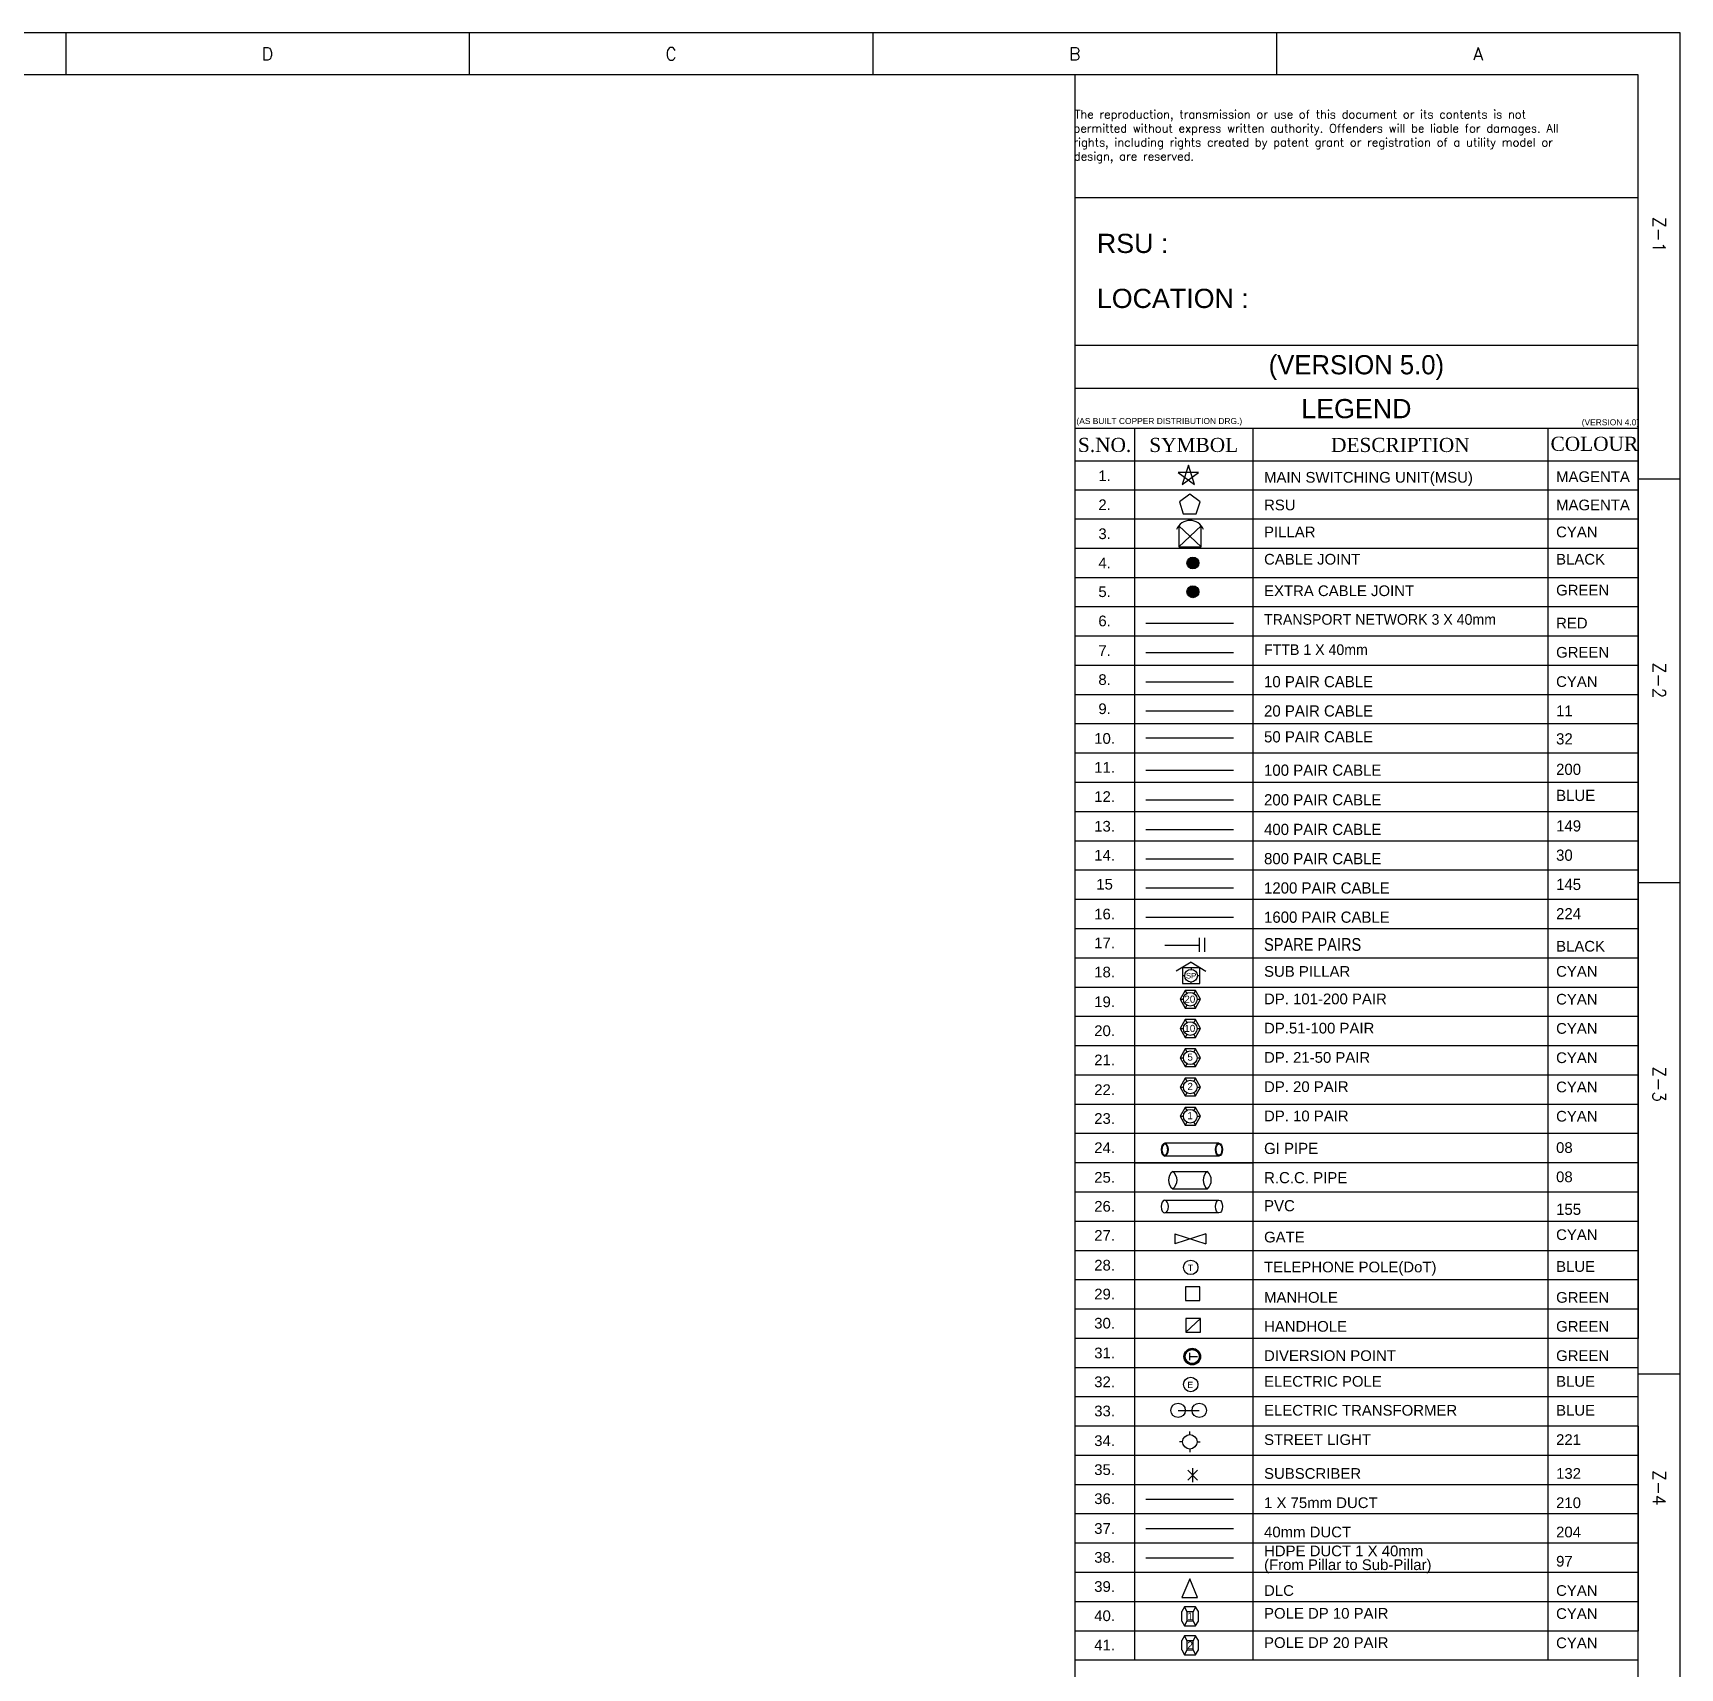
# Model space of a CAD drawing. Header units: inches. Extents: x 26 to 5868, y 25 to 4425.
# Drawn here: x 2926 to 5868, y 1505 to 4425 of the extents above; entities that cross this region are included whole.
import ezdxf
from ezdxf.enums import TextEntityAlignment as Align

# ---------------------------------------------------------------- set-up
doc = ezdxf.new("R2010")
doc.units = ezdxf.units.IN
doc.header["$MEASUREMENT"] = 0
doc.linetypes.add('AUSGEZOGEN', pattern=[2, 1, 1])
doc.layers.add('LEGEND', color=7, linetype='Continuous')
doc.styles.add('ar', font='swiss.ttf')
doc.styles.add('book', font='BKANT.TTF', dxfattribs={"height": 5})
doc.styles.add('LEGEND', font='ANTQUAB.TTF', dxfattribs={"height": 10})
doc.styles.add('ROMANTIC', font='romantic.ttf')
doc.styles.get("Standard").update_dxf_attribs({"font": 'arial.ttf'})
doc.styles.add('STYLE1', font='romans.shx')
doc.styles.add('technic', font='technic_.ttf')

# ---------------------------------------------------------------- blocks, each defined once
blk = doc.blocks.new('2022_Feb')
at = {"layer": 'LEGEND', "linetype": 'Continuous'}
h = blk.add_hatch(color=256, dxfattribs=at)
edge = h.paths.add_edge_path()
edge.add_arc((4985.8, 3478.6), 10.6, 0, 360)
h = blk.add_hatch(color=3, dxfattribs=at)
edge = h.paths.add_edge_path()
edge.add_arc((4985.8, 3427.2), 10.6, 0, 360)
at = {"layer": 'LEGEND'}
h = blk.add_hatch(color=3, dxfattribs=at)
h.paths.add_polyline_path([(4999.4, 2061.6, 1), (4969.8, 2061.6, 1)])
h.paths.add_polyline_path([(4997.1, 2061.6, -1), (4972.1, 2061.6, -1)], flags=16)
at = {"layer": 'LEGEND', "color": 7}
for p, q in [((5855.9, 4425.1), (14, 4425.1)), ((4414.2, 4425.1), (4414.2, 4350.1)), ((5135.1, 4425.1), (5135.1, 4350.1)), ((5855.9, 24.9), (5855.9, 4425.1)), ((5780.9, 4350.1), (89, 4350.1)), ((4774.7, 4350.1), (4774.7, 3790.2)), ((5780.9, 99.9), (5780.9, 4350.1)), ((5780.9, 4130.6), (4774.7, 4130.6)), ((5780.9, 3866.7), (4774.7, 3866.7)), ((5780.9, 3629.2), (5855.9, 3629.2)), ((5780.9, 2908.4), (5855.9, 2908.4)), ((5780.9, 2030.8), (5855.9, 2030.8))]:
    blk.add_line(p, q, dxfattribs=at)
at = {"layer": 'LEGEND', "linetype": 'Continuous', "ltscale": 5e-05}
for p, q in [((4774.7, 3790.2), (4774.7, 2459.7)), ((5780.9, 3790.2), (4774.7, 3790.2)), ((4774.7, 2459.7), (4774.7, 2407.4)), ((4774.7, 2459.7), (4774.7, 2407.4)), ((4774.7, 2407.4), (4774.7, 2198.4)), ((4774.7, 2407.4), (4774.7, 2198.4)), ((4774.7, 2198.5), (4774.7, 2198.4)), ((4774.7, 2198.4), (4774.7, 1780.5)), ((4774.7, 2146.2), (4774.7, 1885)), ((4774.7, 1780.5), (4774.7, 1571.5)), ((4774.7, 1571.5), (4774.7, 694.8))]:
    blk.add_line(p, q, dxfattribs=at)
at = {"layer": 'LEGEND', "linetype": 'AUSGEZOGEN'}
blk.add_line((5780.9, 3790.2), (4774.7, 3790.2), dxfattribs=at)
at = {"layer": 'LEGEND'}
for p, q in [((5780.9, 3790.2), (5780.9, 2459.7)), ((5780.9, 3718.5), (4774.7, 3718.5)), ((4881.5, 3718.5), (4881.5, 2407.4)), ((5093.1, 3718.5), (5093.1, 1519.2)), ((5619.5, 3718.5), (5619.5, 1519.2)), ((5780.9, 3660.2), (4774.7, 3660.2)), ((5780.9, 3608.6), (4774.7, 3608.6)), ((5780.9, 3556.9), (4774.7, 3556.9)), ((5780.9, 3504.7), (4774.7, 3504.7)), ((5780.9, 3452.4), (4774.7, 3452.4)), ((5780.9, 3400.2), (4774.7, 3400.2)), ((5780.9, 3347.9), (4774.7, 3347.9)), ((5780.9, 3295.7), (4774.7, 3295.7)), ((5780.9, 3243.4), (4774.7, 3243.4)), ((5780.9, 3191.2), (4774.7, 3191.2)), ((5780.9, 3138.9), (4774.7, 3138.9)), ((5780.9, 3086.7), (4774.7, 3086.7)), ((5780.9, 3034.4), (4774.7, 3034.4)), ((5780.9, 2982.2), (4774.7, 2982.2)), ((5780.9, 2929.9), (4774.7, 2929.9)), ((5780.9, 2877.7), (4774.7, 2877.7)), ((5780.9, 2825.4), (4774.7, 2825.4)), ((5780.9, 2825.4), (4774.7, 2825.4)), ((5780.9, 2773.2), (4774.7, 2773.2)), ((5780.9, 2720.9), (4774.7, 2720.9)), ((5780.9, 2668.7), (4774.7, 2668.7)), ((5780.9, 2616.4), (4774.7, 2616.4)), ((5780.9, 2564.2), (4774.7, 2564.2)), ((5780.9, 2511.9), (4774.7, 2511.9)), ((5780.9, 2459.7), (4774.7, 2459.7)), ((4881.5, 2459.7), (4774.7, 2459.7)), ((5780.9, 2459.7), (4881.5, 2459.7)), ((5032.4, 2442.6), (4935.6, 2442.6)), ((5780.9, 2459.7), (5780.9, 2094)), ((5032.4, 2419.7), (4935.6, 2419.7)), ((5780.9, 2407.4), (4774.7, 2407.4)), ((4881.5, 2407.4), (4881.5, 2198.4)), ((4881.5, 2407.4), (5093.1, 2407.4)), ((5780.9, 2355.2), (4774.7, 2355.2)), ((4935.6, 2340.9), (5032.4, 2340.9)), ((5780.9, 2302.9), (4774.7, 2302.9)), ((5032.4, 2318.1), (4935.6, 2318.1)), ((5780.9, 2250.7), (4774.7, 2250.7)), ((5780.9, 2198.4), (4774.7, 2198.4)), ((5780.9, 2198.4), (4774.7, 2198.4)), ((4881.5, 2198.4), (4881.5, 1937.2)), ((5780.9, 2146.2), (4774.7, 2146.2)), ((5780.9, 2094), (4774.7, 2094)), ((5780.9, 2041.7), (4774.7, 2041.7)), ((5780.9, 1989.5), (4774.7, 1989.5)), ((5780.9, 1937.2), (4774.7, 1937.2)), ((5780.9, 1937.2), (4774.7, 1937.2)), ((4881.5, 1937.2), (4881.5, 1519.2)), ((5780.9, 1937.2), (5780.9, 1571.5)), ((5780.9, 1885), (4774.7, 1885)), ((5780.9, 1832.7), (4774.7, 1832.7)), ((5780.9, 1780.5), (4774.7, 1780.5)), ((5780.9, 1728.2), (4774.7, 1728.2)), ((5780.9, 1728.2), (4774.7, 1728.2)), ((5780.9, 1676), (4774.7, 1676)), ((5780.9, 1623.7), (4774.7, 1623.7)), ((5780.9, 1571.5), (4774.7, 1571.5)), ((5780.9, 1519.2), (4774.7, 1519.2))]:
    blk.add_line(p, q, dxfattribs=at)
at = {"layer": 'LEGEND', "color": 6}
for p, q in [((4977.7, 3653.1), (4966.6, 3619)), ((4988.8, 3619), (4977.7, 3653.1)), ((4995.7, 3640.1), (4959.7, 3640.1)), ((4959.7, 3640.1), (4988.8, 3619)), ((4966.6, 3619), (4995.7, 3640.1))]:
    blk.add_line(p, q, dxfattribs=at)
at = {"layer": 'LEGEND', "color": 6, "ltscale": 8}
for p, q in [((4980.1, 3601.5), (4961.6, 3588.1)), ((4998.5, 3588.1), (4980.1, 3601.5)), ((4961.6, 3588.1), (4968.7, 3566.4)), ((4968.7, 3566.4), (4991.5, 3566.4)), ((4991.5, 3566.4), (4998.5, 3588.1))]:
    blk.add_line(p, q, dxfattribs=at)
at = {"layer": 'LEGEND', "color": 4}
for p, q in [((5000.4, 3545.2), (4960.6, 3507.7)), ((4960.6, 3545.2), (5000.4, 3507.7)), ((4960.6, 3545.2), (4960.6, 3507.7)), ((5000.4, 3507.7), (5000.4, 3545.2)), ((4960.6, 3507.7), (5000.4, 3507.7)), ((4972, 2715.4), (4975, 2710.2)), ((4982.6, 2727.9), (4982.6, 2730.4)), ((4990.2, 2715.4), (4987.2, 2710.2)), ((4962.9, 2699.7), (4968.9, 2699.7)), ((4975, 2689.1), (4972, 2683.9)), ((4987.2, 2689.1), (4990.2, 2683.9)), ((4993.3, 2699.7), (4999.3, 2699.7)), ((4972, 2663.2), (4962.9, 2647.4)), ((4990.2, 2663.2), (4972, 2663.2)), ((4972, 2663.2), (4975, 2658)), ((4990.2, 2663.2), (4987.2, 2658)), ((4999.3, 2647.4), (4990.2, 2663.2)), ((4962.9, 2647.4), (4972, 2631.6)), ((4962.9, 2647.4), (4968.9, 2647.4)), ((4975, 2636.9), (4972, 2631.6)), ((4972, 2631.6), (4990.2, 2631.6)), ((4987.2, 2636.9), (4990.2, 2631.6)), ((4990.2, 2631.6), (4999.3, 2647.4)), ((4993.3, 2647.4), (4999.3, 2647.4)), ((4972, 2610.9), (4962.9, 2595.2)), ((4962.9, 2595.2), (4968.9, 2595.2)), ((4962.9, 2595.2), (4972, 2579.4)), ((4990.2, 2610.9), (4972, 2610.9)), ((4972, 2610.9), (4975, 2605.7)), ((4990.2, 2610.9), (4987.2, 2605.7)), ((4999.3, 2595.2), (4990.2, 2610.9)), ((4990.2, 2579.4), (4999.3, 2595.2)), ((4993.3, 2595.2), (4999.3, 2595.2)), ((4975, 2584.6), (4972, 2579.4)), ((4972, 2579.4), (4990.2, 2579.4)), ((4987.2, 2584.6), (4990.2, 2579.4)), ((4962.9, 2542.9), (4968.9, 2542.9)), ((4972, 2558.7), (4975, 2553.5)), ((4975, 2532.4), (4972, 2527.1)), ((4990.2, 2558.7), (4987.2, 2553.5)), ((4987.2, 2532.4), (4990.2, 2527.1)), ((4993.3, 2542.9), (4999.3, 2542.9)), ((4972, 2506.4), (4975, 2501.2)), ((4990.2, 2506.4), (4987.2, 2501.2)), ((4962.9, 2490.7), (4968.9, 2490.7)), ((4975, 2480.1), (4972, 2474.9)), ((4987.2, 2480.1), (4990.2, 2474.9)), ((4993.3, 2490.7), (4999.3, 2490.7)), ((4966.1, 1589.3), (4966.1, 1606.4)), ((4971, 1614.9), (4975.2, 1605.8)), ((4975.2, 1589.9), (4971, 1580.8)), ((4990.7, 1614.9), (4986.5, 1605.8)), ((4986.5, 1589.9), (4990.7, 1580.8)), ((4995.6, 1589.3), (4995.6, 1606.4)), ((4971, 1563.2), (4975.2, 1554.1)), ((4990.7, 1563.2), (4986.5, 1554.1)), ((4966.1, 1537.7), (4966.1, 1554.7)), ((4975.2, 1538.2), (4971, 1529.1)), ((4986.5, 1538.2), (4990.7, 1529.1)), ((4995.6, 1537.7), (4995.6, 1554.7))]:
    blk.add_line(p, q, dxfattribs=at)
at = {"layer": 'LEGEND', "color": 1, "linetype": 'Continuous'}
blk.add_line((4901.9, 3371.2), (5058.6, 3371.2), dxfattribs=at)
at = {"layer": 'LEGEND', "color": 3, "linetype": 'Continuous'}
for p, q in [((4901.9, 3318.9), (5058.6, 3318.9)), ((4998.2, 2186), (4972.3, 2186)), ((4972.3, 2186), (4972.3, 2161.9)), ((4998.2, 2161.9), (4998.2, 2186)), ((4972.3, 2161.9), (4998.2, 2161.9)), ((4999.3, 2129.3), (4973.4, 2129.3)), ((4973.4, 2129.3), (4973.4, 2105.3)), ((4999.3, 2105.3), (4999.3, 2129.3)), ((4973.4, 2105.3), (4999.3, 2105.3))]:
    blk.add_line(p, q, dxfattribs=at)
at = {"layer": 'LEGEND', "color": 4, "linetype": 'Continuous'}
for p, q in [((4901.9, 3266.7), (5058.6, 3266.7)), ((4982.6, 2765.9), (4956, 2749.5)), ((4982.6, 2765.9), (5009.2, 2749.5)), ((4997.9, 2755.5), (4967.3, 2755.5)), ((4967.3, 2755.5), (4967.3, 2727.9)), ((4971.3, 2741.7), (4967.3, 2741.7)), ((4982.6, 2755.5), (4982.6, 2753)), ((4997.9, 2741.7), (4993.9, 2741.7)), ((4997.9, 2727.9), (4997.9, 2755.5)), ((4967.3, 2727.9), (4997.9, 2727.9))]:
    blk.add_line(p, q, dxfattribs=at)
at = {"layer": 'LEGEND', "color": 11, "linetype": 'Continuous'}
blk.add_line((4901.9, 3214.4), (5058.6, 3214.4), dxfattribs=at)
at = {"layer": 'LEGEND', "color": 32, "linetype": 'Continuous'}
blk.add_line((4901.9, 3166.3), (5058.6, 3166.3), dxfattribs=at)
at = {"layer": 'LEGEND', "color": 200, "linetype": 'Continuous'}
blk.add_line((4901.9, 3108.6), (5058.6, 3108.6), dxfattribs=at)
at = {"layer": 'LEGEND', "color": 5, "linetype": 'Continuous'}
blk.add_line((4901.9, 3055.8), (5058.6, 3055.8), dxfattribs=at)
at = {"layer": 'LEGEND', "color": 149, "linetype": 'Continuous'}
blk.add_line((4901.9, 3002.9), (5058.6, 3002.9), dxfattribs=at)
blk.add_line((4901.9, 3002.9), (5058.6, 3002.9), dxfattribs=at)
at = {"layer": 'LEGEND', "color": 30, "linetype": 'Continuous'}
blk.add_line((4901.9, 2950.6), (5058.6, 2950.6), dxfattribs=at)
at = {"layer": 'LEGEND', "color": 145, "linetype": 'Continuous'}
blk.add_line((4901.9, 2898.4), (5058.6, 2898.4), dxfattribs=at)
at = {"layer": 'LEGEND', "color": 224, "linetype": 'Continuous'}
blk.add_line((4901.9, 2846.1), (5058.6, 2846.1), dxfattribs=at)
at = {"layer": 'LEGEND', "color": 7, "lineweight": 30}
blk.add_line((4935.6, 2796.2), (4996.7, 2796.2), dxfattribs=at)
at = {"layer": 'LEGEND', "color": 7, "linetype": 'Continuous'}
for p, q in [((4996.8, 2809.4), (4996.8, 2784.3)), ((5006.3, 2809.4), (5006.3, 2784.3))]:
    blk.add_line(p, q, dxfattribs=at)
at = {"layer": 'LEGEND', "color": 8}
for p, q in [((4949.8, 2391.9), (5011.9, 2391.9)), ((4949.8, 2361.3), (5011.9, 2361.3))]:
    blk.add_line(p, q, dxfattribs=at)
at = {"layer": 'LEGEND', "color": 4, "linetype": 'Continuous', "ltscale": 5e-05}
for p, q in [((4953.7, 2280.9), (5009.2, 2263.2)), ((5009.2, 2280.9), (4953.7, 2263.2)), ((4953.7, 2280.9), (4953.7, 2263.2)), ((5009.2, 2280.9), (5009.2, 2263.2))]:
    blk.add_line(p, q, dxfattribs=at)
at = {"layer": 'LEGEND', "color": 3, "linetype": 'Continuous', "ltscale": 8}
for p, q in [((4999.3, 2129.3), (4973.4, 2105.3)), ((4979.9, 2068.1), (4979.9, 2055.1)), ((4979.9, 2061.6), (4994.3, 2061.6))]:
    blk.add_line(p, q, dxfattribs=at)
at = {"layer": 'LEGEND', "color": 5, "ltscale": 8}
blk.add_line((4959.3, 1965.6), (4997.2, 1965.6), dxfattribs=at)
at = {"layer": 'LEGEND', "color": 221, "ltscale": 8}
for p, q in [((4980.3, 1922.2), (4980.3, 1928)), ((4967.5, 1909.4), (4961.7, 1909.4)), ((4980.3, 1896.5), (4980.3, 1890.7)), ((4993.2, 1909.4), (4999, 1909.4))]:
    blk.add_line(p, q, dxfattribs=at)
at = {"layer": 'LEGEND', "color": 132}
for p, q in [((4976.7, 1858.6), (4994.1, 1841.2)), ((4976.7, 1841.2), (4994.1, 1858.6)), ((4985.4, 1837.6), (4985.4, 1862.2))]:
    blk.add_line(p, q, dxfattribs=at)
at = {"layer": 'LEGEND', "color": 210, "linetype": 'Continuous'}
blk.add_line((4901.9, 1806.8), (5058.6, 1806.8), dxfattribs=at)
at = {"layer": 'LEGEND', "color": 204, "linetype": 'Continuous'}
blk.add_line((4901.9, 1754.6), (5058.6, 1754.6), dxfattribs=at)
at = {"layer": 'LEGEND', "color": 97, "linetype": 'Continuous'}
blk.add_line((4901.9, 1702.3), (5058.6, 1702.3), dxfattribs=at)
at = {"layer": 'LEGEND', "color": 4, "ltscale": 8}
for p, q in [((4980.2, 1664.6), (4965.8, 1631.1)), ((4994.3, 1631.1), (4980.2, 1664.6)), ((4965.8, 1631.1), (4994.3, 1631.1))]:
    blk.add_line(p, q, dxfattribs=at)
at = {"layer": 'LEGEND', "color": 7, "flags": 128}
for points in [[(2972.5, 4425.1), (2972.5, 4350.1)], [(3693.4, 4425.1), (3693.4, 4350.1)]]:
    blk.add_lwpolyline(points, dxfattribs=at)
at = {"layer": 'LEGEND', "color": 4}
for points in [[(4972, 2715.4), (4962.9, 2699.7), (4972, 2683.9), (4990.2, 2683.9), (4999.3, 2699.7), (4990.2, 2715.4)], [(4972, 2558.7), (4962.9, 2542.9), (4972, 2527.1), (4990.2, 2527.1), (4999.3, 2542.9), (4990.2, 2558.7)], [(4972, 2506.4), (4962.9, 2490.7), (4972, 2474.9), (4990.2, 2474.9), (4999.3, 2490.7), (4990.2, 2506.4)]]:
    blk.add_lwpolyline(points, close=True, dxfattribs=at)
for points in [[(4995.6, 1606.4), (4990.7, 1614.9), (4971, 1614.9), (4966.1, 1606.4)], [(4966.1, 1589.3), (4971, 1580.8), (4990.7, 1580.8), (4995.6, 1589.3)], [(4975.2, 1605.8), (4975.2, 1589.9), (4986.5, 1589.9), (4986.5, 1605.8)], [(4986.5, 1605.8), (4975.2, 1605.8)], [(4995.6, 1554.7), (4990.7, 1563.2), (4971, 1563.2), (4966.1, 1554.7)], [(4966.1, 1537.7), (4971, 1529.1), (4990.7, 1529.1), (4995.6, 1537.7)], [(4975.2, 1554.1), (4975.2, 1538.2), (4986.5, 1538.2), (4986.5, 1554.1)], [(4986.5, 1554.1), (4975.2, 1554.1)]]:
    blk.add_lwpolyline(points, dxfattribs=at)
at = {"layer": 'LEGEND', "linetype": 'Continuous'}
blk.add_circle((4985.8, 3478.6), 10.6, dxfattribs=at)
at = {"layer": 'LEGEND', "color": 3, "linetype": 'Continuous'}
blk.add_circle((4985.8, 3427.2), 10.6, dxfattribs=at)
at = {"layer": 'LEGEND', "color": 4}
for centre, radius in [((4982.6, 2741.7), 11.3), ((4981.1, 2699.7), 12.2), ((4981.1, 2647.4), 12.2), ((4981.1, 2595.2), 12.2), ((4981.1, 2542.9), 12.2), ((4981.1, 2490.7), 12.2)]:
    blk.add_circle(centre, radius, dxfattribs=at)
at = {"layer": 'LEGEND', "color": 5, "ltscale": 8}
for centre in [(4981.9, 2220.8), (4981.9, 2011.8), (4959.3, 1965.6), (4997.2, 1965.6)]:
    blk.add_circle(centre, 12.9, dxfattribs=at)
at = {"layer": 'LEGEND', "color": 3}
for radius in [14.8, 12.5]:
    blk.add_circle((4984.6, 2061.6), radius, dxfattribs=at)
at = {"layer": 'LEGEND', "color": 221, "ltscale": 8}
blk.add_circle((4980.3, 1909.4), 12.9, dxfattribs=at)
at = {"layer": 'LEGEND', "color": 4}
blk.add_arc((4980.6, 3528.9), 25.8, 21.587, 157.8145, dxfattribs=at)
at = {"layer": 'LEGEND', "color": 8}
for centre, radius, start, end in [((4961.2, 2376.6), 19.1, 126.489, 233.511), ((4938.3, 2376.6), 19.2, 306.9442, 53.0558), ((5023.2, 2376.6), 19.1, 126.489, 233.511), ((4998.1, 2376.6), 20.6, 312.0336, 47.9664)]:
    blk.add_arc(centre, radius, start, end, dxfattribs=at)
at = {"layer": 'LEGEND', "extrusion": (0, 0, -1)}
for centre in [(4935.6, 2431.1), (4935.6, 2329.5)]:
    blk.add_ellipse(centre, major_axis=(0, 11.4), ratio=0.563155, dxfattribs=at)
at = {"layer": 'LEGEND'}
for centre in [(5032.4, 2431.1), (5032.4, 2329.5)]:
    blk.add_ellipse(centre, major_axis=(0, 11.4), ratio=0.563155, dxfattribs=at)
for points in [[(4935.6, 2441.2), (4936.2, 2441.2), (4936.8, 2441), (4938, 2440.1), (4938.6, 2439.3), (4939.7, 2437.3), (4940.1, 2436.1), (4940.9, 2432.3), (4940.9, 2429.6), (4939.9, 2425.2), (4939.1, 2423.6), (4937.5, 2421.7), (4936.8, 2421.3), (4935.5, 2421), (4934.9, 2421.1), (4933.5, 2422), (4932.8, 2422.8), (4931.6, 2425), (4931.1, 2426.4), (4930.4, 2430.4), (4930.5, 2433.2), (4931.5, 2437.3), (4932.3, 2438.9), (4933.9, 2440.7), (4934.6, 2441.1), (4935.4, 2441.2), (4935.5, 2441.2), (4935.6, 2441.2)], [(5032.4, 2441.2), (5031.8, 2441.2), (5031.2, 2441), (5030, 2440.1), (5029.4, 2439.3), (5028.3, 2437.3), (5027.9, 2436.1), (5027.1, 2432.3), (5027.2, 2429.6), (5028.1, 2425.2), (5028.9, 2423.6), (5030.5, 2421.7), (5031.2, 2421.3), (5032.5, 2421), (5033.1, 2421.1), (5034.5, 2422), (5035.2, 2422.8), (5036.5, 2425), (5036.9, 2426.4), (5037.6, 2430.4), (5037.5, 2433.2), (5036.5, 2437.3), (5035.7, 2438.9), (5034.1, 2440.7), (5033.4, 2441.1), (5032.7, 2441.2), (5032.5, 2441.2), (5032.4, 2441.2)]]:
    blk.add_open_spline(points, degree=3, knots=[0, 0, 0, 0, 0.410223, 0.410223, 0.820447, 0.820447, 1.23067, 1.23067, 1.950779, 1.950779, 2.550594, 2.550594, 3.016392, 3.016392, 3.48219, 3.48219, 3.947988, 3.947988, 4.413786, 4.413786, 5.130311, 5.130311, 5.719998, 5.719998, 6.181703, 6.181703, 6.283185, 6.283185, 6.283185, 6.283185], dxfattribs=at)
at = {"layer": 'LEGEND', "color": 7, "style": 'STYLE1'}
for s, p in [('D', (3332.9, 4387.6)), ('C', (4053.8, 4387.6)), ('B', (4774.7, 4387.6)), ('A', (5495.5, 4387.6))]:
    blk.add_text(s, height=22.5, dxfattribs=at).set_placement(p, align=Align.MIDDLE)
for s, p in [('The reproduction, transmission or use of this document or its contents is not ', (4774.6, 4272.4)), ('permitted without express written authority. Offenders will be liable for damages. All ', (4772.5, 4247.4)), ('rights, including rights created by patent grant or registration of a utility model or ', (4772.5, 4222.4)), ('design, are reserved.', (4773.2, 4197.4))]:
    blk.add_text(s, height=15, dxfattribs=at).set_placement(p)
for s, p in [('Z-1', (5818.4, 4064.7)), ('Z-2', (5818.4, 3268.8)), ('Z-3', (5818.4, 2547.9)), ('Z-4', (5818.4, 1827.1))]:
    blk.add_text(s, height=22.5, rotation=270, dxfattribs=at).set_placement(p, align=Align.MIDDLE)
at = {"layer": 'LEGEND', "style": 'ar'}
for s, height, p in [('RSU :', 34.27, (4814.3, 4049.3)), ('LOCATION : ', 34.274, (4814.3, 3951.1))]:
    blk.add_text(s, height=height, dxfattribs=at).set_placement(p, align=Align.MIDDLE_LEFT)
at = {"layer": 'LEGEND'}
for s, height, style, p in [('(VERSION 5.0)', 34.274, 'LEGEND', (5277.8, 3828.4)), ('LEGEND', 34.27, 'ar', (5277.8, 3754.3))]:
    blk.add_text(s, height=height, dxfattribs=dict(at, style=style)).set_placement(p, align=Align.MIDDLE)
at = {"layer": 'LEGEND', "color": 0, "ltscale": 8, "style": 'ar'}
for s, p in [('(AS BUILT COPPER DISTRIBUTION DRG.)', (4777.8, 3726.8)), ('(VERSION 4.0)', (5680.3, 3724.5))]:
    blk.add_text(s, height=10.744, dxfattribs=at).set_placement(p)
at = {"layer": 'LEGEND', "ltscale": 8}
for s, height, style, p in [('S.NO.', 25.2, 'ROMANTIC', (4828.1, 3689.4)), ('SYMBOL', 25.2, 'ROMANTIC', (4987.3, 3689.4)), ('DESCRIPTION', 25.205, 'ROMANTIC', (5356.3, 3689.4)), ('1.', 19.08, 'ar', (4828.1, 3634.4)), ('2.', 19.08, 'ar', (4828.1, 3582.7)), ('3.', 19.08, 'ar', (4828.1, 3530.8)), ('4.', 19.08, 'ar', (4828.1, 3478.8)), ('5.', 19.08, 'ar', (4828.1, 3427.2)), ('6.', 19.08, 'ar', (4828.1, 3375.2)), ('7.', 19.08, 'ar', (4828.1, 3322.1)), ('8.', 19.08, 'ar', (4828.1, 3270.4)), ('9.', 19.08, 'ar', (4828.1, 3218.4)), ('10.', 19.08, 'ar', (4828.1, 3165.3)), ('11.', 19.08, 'ar', (4828.1, 3113.7)), ('12.', 19.08, 'ar', (4828.1, 3061.7)), ('13.', 19.08, 'ar', (4828.1, 3008.6)), ('14.', 19.08, 'ar', (4828.1, 2956.9)), ('15', 19.08, 'ar', (4828.1, 2904.9)), ('16.', 19.08, 'ar', (4828.1, 2851.8)), ('17.', 19.08, 'ar', (4828.1, 2800.2)), ('18.', 19.08, 'ar', (4828.1, 2748.2)), ('19.', 19.08, 'ar', (4828.1, 2695.1)), ('20.', 19.08, 'ar', (4828.1, 2643.4)), ('21.', 19.08, 'ar', (4828.1, 2591.4)), ('22.', 19.08, 'ar', (4828.1, 2538.3)), ('23.', 19.08, 'ar', (4828.1, 2486.7)), ('24.', 19.08, 'ar', (4828.1, 2434.7)), ('25.', 19.08, 'ar', (4828.1, 2381.6)), ('26.', 19.08, 'ar', (4828.1, 2329.9)), ('27.', 19.08, 'ar', (4828.1, 2278)), ('28.', 19.08, 'ar', (4828.1, 2224.8)), ('29.', 19.08, 'ar', (4828.1, 2173.2)), ('30.', 19.08, 'ar', (4828.1, 2121.2)), ('31.', 19.08, 'ar', (4828.1, 2068.1)), ('32.', 19.08, 'ar', (4828.1, 2016.5)), ('33.', 19.08, 'ar', (4828.1, 1964.5)), ('34.', 19.08, 'ar', (4828.1, 1911.4)), ('35.', 19.08, 'ar', (4828.1, 1859.7)), ('36.', 19.08, 'ar', (4828.1, 1807.8)), ('37.', 19.08, 'ar', (4828.1, 1754.6)), ('38.', 19.08, 'ar', (4828.1, 1703)), ('39.', 19.08, 'ar', (4828.1, 1651)), ('40.', 19.08, 'ar', (4828.1, 1598.8)), ('41.', 19.08, 'ar', (4828.1, 1546.5))]:
    blk.add_text(s, height=height, dxfattribs=dict(at, style=style)).set_placement(p, align=Align.MIDDLE)
at = {"layer": 'LEGEND', "ltscale": 8, "style": 'ROMANTIC'}
blk.add_text('COLOUR', height=25.2, dxfattribs=at).set_placement((5624.6, 3678.9))
at = {"layer": 'LEGEND', "color": 6, "ltscale": 8, "style": 'ar'}
for s, height, p in [('MAIN SWITCHING UNIT(MSU)', 19.076, (5112.9, 3622.1)), ('MAGENTA', 19.08, (5634.5, 3623.2)), ('RSU', 19.08, (5112.9, 3572.7)), ('MAGENTA', 19.08, (5634.5, 3572.7))]:
    blk.add_text(s, height=height, dxfattribs=at).set_placement(p)
at = {"layer": 'LEGEND', "color": 4, "style": 'ar'}
for s, p in [('PILLAR', (5112.9, 3524.5)), ('CYAN', (5634.5, 3524.5))]:
    blk.add_text(s, height=19.08, dxfattribs=at).set_placement(p)
at = {"layer": 'LEGEND', "style": 'ar'}
for s, height, p in [('CABLE JOINT', 19.076, (5112.9, 3475.8)), ('BLACK', 19.08, (5634.5, 3475.8))]:
    blk.add_text(s, height=height, dxfattribs=at).set_placement(p)
at = {"layer": 'LEGEND', "color": 3, "linetype": 'Continuous'}
for s, height, style, p in [('EXTRA CABLE JOINT', 19.076, 'ar', (5112.9, 3419.5)), ('GREEN', 19.08, 'ar', (5634.5, 3420.6)), ('FTTB 1 X 40mm', 18.9, 'book', (5112.9, 3314.4)), ('GREEN', 19.08, 'ar', (5634.5, 3309.6))]:
    blk.add_text(s, height=height, dxfattribs=dict(at, style=style)).set_placement(p)
at = {"layer": 'LEGEND', "color": 1, "linetype": 'Continuous'}
for s, height, style, p in [('TRANSPORT NETWORK 3 X 40mm', 18.9, 'book', (5112.9, 3368.4)), ('RED', 19.08, 'ar', (5634.5, 3361.8))]:
    blk.add_text(s, height=height, dxfattribs=dict(at, style=style)).set_placement(p)
at = {"layer": 'LEGEND', "color": 4, "linetype": 'Continuous'}
for s, height, style, p in [('10 PAIR CABLE', 20.004, 'book', (5112.9, 3256.7)), ('CYAN', 19.08, 'ar', (5634.5, 3257.3)), ('SUB PILLAR ', 19.076, 'ar', (5112.9, 2739.8)), ('CYAN', 19.08, 'ar', (5634.5, 2739.8)), ('DP. 101-200 PAIR', 19.076, 'ar', (5112.9, 2690.7)), ('CYAN', 19.08, 'ar', (5634.5, 2690.2)), ('DP.51-100 PAIR', 19.076, 'ar', (5112.9, 2638.5)), ('CYAN', 19.08, 'ar', (5634.5, 2638)), ('DP. 21-50 PAIR', 19.076, 'ar', (5112.9, 2586.2)), ('CYAN', 19.08, 'ar', (5634.5, 2585.7)), ('DP. 20 PAIR', 19.076, 'ar', (5112.9, 2534)), ('CYAN', 19.08, 'ar', (5634.5, 2533.5)), ('DP. 10 PAIR', 19.076, 'ar', (5112.9, 2481.7)), ('CYAN', 19.08, 'ar', (5634.5, 2481.2)), ('GATE', 19.08, 'ar', (5112.9, 2265.4)), ('CYAN', 19.08, 'ar', (5634.5, 2269.7)), ('POLE DP 10 PAIR', 19.076, 'ar', (5112.9, 1593.6)), ('CYAN', 19.08, 'ar', (5634.5, 1593.1)), ('POLE DP 20 PAIR', 19.076, 'ar', (5112.9, 1541.3)), ('CYAN', 19.08, 'ar', (5634.5, 1540.8))]:
    blk.add_text(s, height=height, dxfattribs=dict(at, style=style)).set_placement(p)
at = {"layer": 'LEGEND', "color": 11, "linetype": 'Continuous'}
for s, height, style, p in [('20 PAIR CABLE', 20.004, 'book', (5112.9, 3204.5)), ('11', 19.08, 'ar', (5634.5, 3205.1))]:
    blk.add_text(s, height=height, dxfattribs=dict(at, style=style)).set_placement(p)
at = {"layer": 'LEGEND', "color": 32, "linetype": 'Continuous', "style": 'book'}
for s, height, p in [('50 PAIR CABLE', 20.004, (5112.9, 3158.3)), ('32', 20, (5634.5, 3154.6))]:
    blk.add_text(s, height=height, dxfattribs=at).set_placement(p)
at = {"layer": 'LEGEND', "color": 200, "linetype": 'Continuous', "style": 'book'}
for s, height, p in [('100 PAIR CABLE', 20.004, (5112.9, 3098.7)), ('200', 20, (5634.5, 3100.2))]:
    blk.add_text(s, height=height, dxfattribs=at).set_placement(p)
at = {"layer": 'LEGEND', "color": 5, "linetype": 'Continuous', "style": 'book'}
for s, height, p in [('200 PAIR CABLE', 20.004, (5112.9, 3045.8)), ('BLUE', 20, (5634.5, 3053.6))]:
    blk.add_text(s, height=height, dxfattribs=at).set_placement(p)
at = {"layer": 'LEGEND', "color": 149, "linetype": 'Continuous', "style": 'book'}
for s, height, p in [('400 PAIR CABLE', 20.004, (5112.9, 2992.9)), ('400 PAIR CABLE', 20.004, (5112.9, 2992.9)), ('149', 20, (5634.5, 2999.2))]:
    blk.add_text(s, height=height, dxfattribs=at).set_placement(p)
at = {"layer": 'LEGEND', "color": 30, "linetype": 'Continuous', "style": 'book'}
for s, height, p in [('800 PAIR CABLE', 20.004, (5112.9, 2940.7)), ('30', 20, (5634.5, 2946.9))]:
    blk.add_text(s, height=height, dxfattribs=at).set_placement(p)
at = {"layer": 'LEGEND', "color": 145, "linetype": 'Continuous', "style": 'book'}
for s, height, p in [('145', 20, (5634.5, 2894.7)), ('1200 PAIR CABLE', 20.004, (5112.9, 2888.4))]:
    blk.add_text(s, height=height, dxfattribs=at).set_placement(p)
at = {"layer": 'LEGEND', "color": 224, "linetype": 'Continuous', "style": 'book'}
for s, height, p in [('1600 PAIR CABLE', 20.004, (5112.9, 2836.2)), ('224', 20, (5634.5, 2842.4))]:
    blk.add_text(s, height=height, dxfattribs=at).set_placement(p)
at = {"layer": 'LEGEND', "color": 7, "linetype": 'Continuous'}
for s, height, style, p in [('SPARE PAIRS', 22.717, 'technic', (5112.9, 2786.1)), ('BLACK', 19.08, 'ar', (5634.5, 2784.8))]:
    blk.add_text(s, height=height, dxfattribs=dict(at, style=style)).set_placement(p)
at = {"layer": 'LEGEND', "color": 4, "ltscale": 8, "style": 'ar'}
for s, height, p in [('SP', 10, (4982.6, 2741.7)), ('1', 13.6, (4980.9, 1597.8)), ('2', 13.6, (4980.9, 1546.2))]:
    blk.add_text(s, height=height, dxfattribs=at).set_placement(p, align=Align.MIDDLE)
for s, height, p in [('20', 12.6, (4970.5, 2693.5)), ('10', 12.6, (4970.5, 2641.3)), ('5', 12.6, (4976, 2590)), ('2', 12.6, (4976, 2537.7)), ('1', 12.6, (4976, 2485.5)), ('DLC', 19.08, (5112.9, 1634.3)), ('CYAN', 19.08, (5634.5, 1634.3))]:
    blk.add_text(s, height=height, dxfattribs=at).set_placement(p)
at = {"layer": 'LEGEND', "color": 8}
for s, height, style, p in [('GI PIPE', 20, 'book', (5112.9, 2423.3)), ('08', 19.08, 'ar', (5634.5, 2425.2)), ('R.C.C. PIPE', 20.004, 'book', (5112.9, 2371.1)), ('08', 19.08, 'ar', (5634.5, 2373))]:
    blk.add_text(s, height=height, dxfattribs=dict(at, style=style)).set_placement(p)
at = {"layer": 'LEGEND', "linetype": 'Continuous', "ltscale": 5e-05, "style": 'book'}
for s, p in [('PVC', (5112.9, 2321)), ('155', (5634.5, 2314.6))]:
    blk.add_text(s, height=20, dxfattribs=at).set_placement(p)
at = {"layer": 'LEGEND'}
for s, p in [('T', (4986.2, 2214.6)), ('E', (4986.2, 2005.6))]:
    blk.add_text(s, height=10.9, dxfattribs=at).set_placement(p, align=Align.RIGHT)
at = {"layer": 'LEGEND', "color": 5, "ltscale": 8, "style": 'ar'}
for s, height, p in [('TELEPHONE POLE(DoT)', 19.076, (5112.9, 2212)), ('BLUE', 19.08, (5634.5, 2212.9)), ('ELECTRIC POLE', 19.076, (5112.9, 2007.8)), ('BLUE', 19.08, (5634.5, 2007.8)), ('ELECTRIC TRANSFORMER', 19.076, (5112.9, 1956.1)), ('BLUE', 19.08, (5634.5, 1956.1))]:
    blk.add_text(s, height=height, dxfattribs=at).set_placement(p)
at = {"layer": 'LEGEND', "color": 3, "ltscale": 8, "style": 'ar'}
for s, height, p in [('MANHOLE ', 19.08, (5112.9, 2157.7)), ('GREEN', 19.08, (5634.5, 2157.7)), ('HANDHOLE ', 19.08, (5112.9, 2106)), ('GREEN', 19.08, (5634.5, 2106)), ('DIVERSION POINT', 19.076, (5112.9, 2053.7)), ('GREEN', 19.08, (5634.5, 2053.7))]:
    blk.add_text(s, height=height, dxfattribs=at).set_placement(p)
at = {"layer": 'LEGEND', "color": 221, "ltscale": 8, "style": 'ar'}
for s, height, p in [('STREET LIGHT', 19.076, (5112.9, 1903.8)), ('221', 19.08, (5634.5, 1903.8))]:
    blk.add_text(s, height=height, dxfattribs=at).set_placement(p)
at = {"layer": 'LEGEND', "color": 132, "style": 'ar'}
for s, p in [('SUBSCRIBER', (5112.9, 1843.3)), ('132', (5634.5, 1843.3))]:
    blk.add_text(s, height=19.08, dxfattribs=at).set_placement(p)
at = {"layer": 'LEGEND', "color": 210, "style": 'ar'}
for s, height, p in [('1 X 75mm DUCT', 19.076, (5112.9, 1791.1)), ('210', 19.08, (5634.5, 1791.1))]:
    blk.add_text(s, height=height, dxfattribs=at).set_placement(p)
at = {"layer": 'LEGEND', "color": 204, "style": 'ar'}
for s, p in [('40mm DUCT', (5112.9, 1738.8)), ('204', (5634.5, 1738.8))]:
    blk.add_text(s, height=19.08, dxfattribs=at).set_placement(p)
at = {"layer": 'LEGEND', "color": 97, "style": 'ar'}
for s, height, p in [('HDPE DUCT 1 X 40mm', 19.076, (5112.9, 1705)), ('(From Pillar to Sub-Pillar)', 19.076, (5112.9, 1680.4)), ('97', 19.08, (5634.5, 1686.6))]:
    blk.add_text(s, height=height, dxfattribs=at).set_placement(p)

msp = doc.modelspace()

# ---------------------------------------------------------------- block references
msp.add_blockref('2022_Feb', (12.3, -0.3))

doc.saveas('drawing.dxf')
